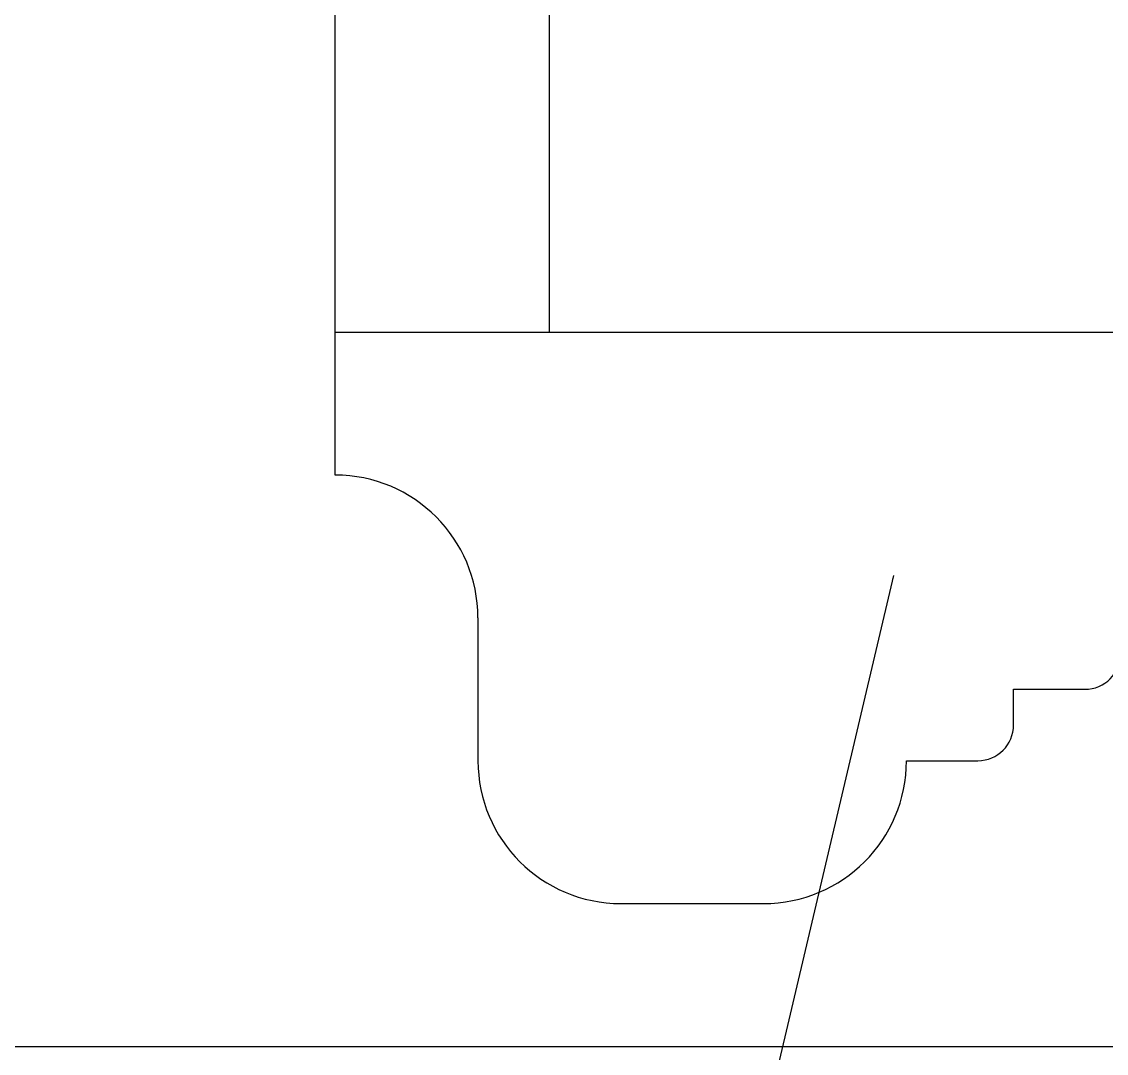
# Model space of a CAD drawing. Header units: metres. Extents: x -9731 to 0, y -43331 to 0.
# Drawn here: x -4416 to -3656, y -34687 to -33965 of the extents above; entities that cross this region are included whole.
import ezdxf

# ---------------------------------------------------------------- set-up
doc = ezdxf.new("R2010")
doc.units = ezdxf.units.M
for name, color, linetype in [('4', 4, 'Continuous'), ('BH', 3, 'Continuous'), ('DIM', 3, 'Continuous')]:
    doc.layers.add(name, color=color, linetype=linetype)
doc.dimstyles.get("Standard").update_dxf_attribs({"dimtxt": 2.5, "dimasz": 2.5, "dimexe": 1.25, "dimexo": 0.625, "dimtad": 1, "dimcen": 2.5, "dimazin": 3, "dimtfac": 1, "dimtmove": 0, "dimatfit": 3})

msp = doc.modelspace()

# ---------------------------------------------------------------- hatches: boundary and pattern name
at = {"layer": 'BH'}
h = msp.add_hatch(dxfattribs=at)
h.set_pattern_fill('ANSI33', scale=300)
h.paths.add_polyline_path([(-3796.05, -34481.96), (-3746.05, -34481.96, 0.41), (-3721.05, -34456.96), (-3721.05, -34431.96), (-3671.05, -34431.96, 0.41), (-3646.05, -34406.96), (-3646.05, -34381.96, -0.57), (-3296.05, -34381.96), (-3096.05, -34381.96), (-3096.05, -34231.96), (-3171.05, -34231.96), (-3171.05, -34181.96), (-4196.05, -34181.96), (-4196.05, -34281.96, -0.41), (-4096.05, -34381.96), (-4096.05, -34481.96, 0.41), (-3996.05, -34581.96), (-3896.05, -34581.96, 0.41)])
h.paths.add_polyline_path([(-4046.05, -33498.63), (-4196.05, -33498.63), (-4196.05, -34181.96), (-4046.05, -34181.96)])
h.paths.add_polyline_path([(-1648.75, -34231.96), (-1639.59, -34131.96), (-3171.05, -34131.96), (-3171.05, -34231.96)])
h = msp.add_hatch(dxfattribs=at)
h.set_pattern_fill('AR-CONC', scale=15)
h.paths.add_polyline_path([(-3171.05, -34181.96), (-3171.05, -34131.96), (-1639.59, -34131.96), (-1622.8, -33948.63), (-3921.05, -33948.63), (-3921.05, -33498.63), (-4046.05, -33498.63), (-4046.05, -34181.96)])

# ---------------------------------------------------------------- linework, layer by layer
at = {"layer": '4'}
for p, q in [((-4196.05, -34281.96), (-4196.05, -33498.63)), ((-4046.05, -34181.96), (-4046.05, -33498.63)), ((-4196.05, -34181.96), (-3171.05, -34181.96)), ((-4096.05, -34381.96), (-4096.05, -34481.96)), ((-3721.05, -34456.96), (-3721.05, -34431.96)), ((-3721.05, -34431.96), (-3671.05, -34431.96)), ((-3796.05, -34481.96), (-3746.05, -34481.96)), ((-3996.05, -34581.96), (-3896.05, -34581.96)), ((-4446.05, -34681.96), (-2996.05, -34681.96))]:
    msp.add_line(p, q, dxfattribs=at)
for centre, radius, start, end in [((-4196.05, -34381.96), 100, 0, 90), ((-3671.05, -34406.96), 25, 270, 0), ((-3746.05, -34456.96), 25, 270, 0), ((-3996.05, -34481.96), 100, 180, 270), ((-3896.05, -34481.96), 100, 270, 0)]:
    msp.add_arc(centre, radius, start, end, dxfattribs=at)

# ---------------------------------------------------------------- leaders
at = {"layer": 'DIM'}
msp.add_leader([(-3805.17, -34352.31), (-4286.94, -36398.09)], dimstyle='Standard', dxfattribs=at)

doc.saveas('drawing.dxf')
